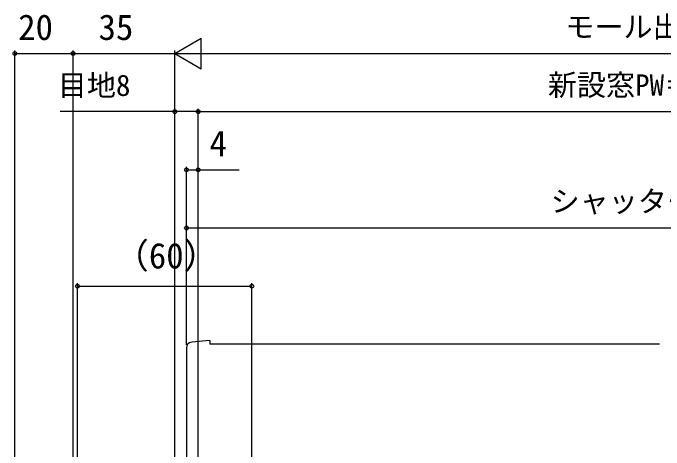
# Model space of a CAD drawing. Units: millimetres, scale not verified. Extents: x -525 to 525, y -783 to 779.
# Drawn here: x -264.9 to -41, y -441.4 to -291.2 of the extents above; entities that cross this region are included whole.
import ezdxf
from ezdxf.enums import TextEntityAlignment as Align

# ---------------------------------------------------------------- set-up
doc = ezdxf.new("R2010")
doc.units = ezdxf.units.MM
doc.header["$LTSCALE"] = 4
doc.layers.add('0-5_YKK_13', color=4, linetype='Continuous')
doc.layers.add('0-7_YKK_D', color=6, linetype='Continuous')
doc.styles.add('ＭＳ ゴシック', font='')
doc.styles.get('ＭＳ ゴシック').set_extended_font_data('MS Gothic')

msp = doc.modelspace()

# ---------------------------------------------------------------- linework, layer by layer
at = {"layer": '0-5_YKK_13'}
for p, q in [((-197.256, -403.8), (-203.43, -404.34)), ((-197.256, -403.8), (-197.256, -405.1)), ((-42.507, -405.1), (-197.256, -405.1)), ((-205.256, -406.333), (-205.256, -469.8))]:
    msp.add_line(p, q, dxfattribs=at)
msp.add_arc((-203.256, -406.333), 2, 95, 180, dxfattribs=at)
at = {"layer": '0-7_YKK_D'}
for p, q in [((-209.254, -305.1), (-200.161, -299.85)), ((-200.161, -310.35), (-200.161, -299.85)), ((-264.254, -539.1), (-264.254, -304.1)), ((-244.254, -518.3), (-244.255, -304.1)), ((-244.254, -518.3), (-244.254, -304.1)), ((-209.254, -518.3), (-209.255, -304.1)), ((-209.254, -518.3), (-209.254, -304.1)), ((-264.254, -305.1), (-244.254, -305.1)), ((-244.255, -305.1), (-209.255, -305.1)), ((-209.254, -305.1), (-200.161, -310.35)), ((-209.254, -305.1), (-191.068, -305.1)), ((-198.754, -305.1), (261.246, -305.1)), ((-209.254, -518.3), (-209.254, -324.1)), ((-201.254, -450.8), (-201.254, -324.1)), ((-201.254, -450.8), (-201.254, -324.1)), ((-201.254, -325.1), (263.746, -325.1)), ((-205.256, -405.333), (-205.256, -344.1)), ((-201.254, -450.8), (-201.254, -344.1)), ((-205.256, -405.333), (-205.256, -364.1)), ((-205.256, -365.1), (267.747, -365.1)), ((-242.754, -519.6), (-242.754, -384.1)), ((-182.754, -475.101), (-182.754, -384.1)), ((-242.754, -385.1), (-182.754, -385.1))]:
    msp.add_line(p, q, dxfattribs=at)
for points in [[(-201.254, -325.1), (-209.254, -325.1), (-248.645, -325.1)], [(-205.256, -345.1), (-201.254, -345.1), (-187.136, -345.1)]]:
    msp.add_lwpolyline(points, dxfattribs=at)
for centre in [(-264.254, -305.1), (-244.255, -305.1), (-244.254, -305.1), (-209.254, -325.1), (-201.254, -325.1), (-201.254, -325.1), (-205.256, -345.1), (-201.254, -345.1), (-205.256, -365.1), (-242.754, -385.1), (-182.754, -385.1)]:
    msp.add_circle(centre, 0.637, dxfattribs=at)

# ---------------------------------------------------------------- texts
at = {"layer": '0-7_YKK_D', "style": 'ＭＳ ゴシック'}
for s, height, p in [('20', 8.798, (-263.118, -303.1)), ('35', 8.798, (-235.482, -303.1)), ('モール出来幅WM＝新設窓PH＋16', 7.331, (-74.919, -301.793)), ('新設窓PW＝シャッターボックス幅－8', 7.331, (-80.942, -321.793)), ('目地8', 7.331, (-249.486, -321.907)), ('4', 8.798, (-197.318, -343.1)), ('シャッターボックス幅＝新設窓W＋73', 7.331, (-80.004, -361.793)), ('（60）', 8.798, (-230.175, -381.668))]:
    msp.add_text(s, height=height, dxfattribs=at).set_placement(p, align=Align.BOTTOM_LEFT)

doc.saveas('drawing.dxf')
